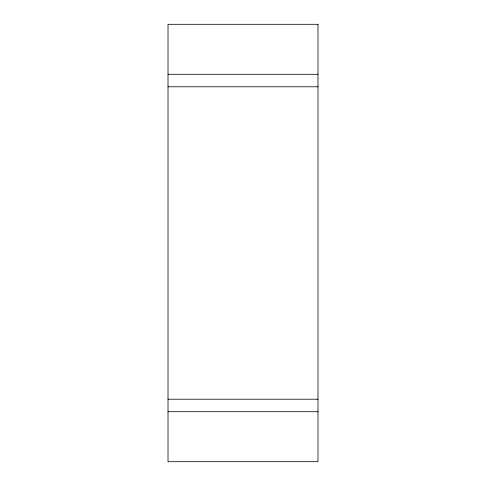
<?xml version="1.0" encoding="UTF-8"?>
<svg xmlns="http://www.w3.org/2000/svg" width="486" height="486" viewBox="0 0 486 486"><rect width="100%" height="100%" fill="white"/><g stroke="black" fill="none" stroke-linecap="round" stroke-linejoin="round"><path stroke-width="0.73" d="M168.016 74.291L317.984 74.291M168.016 86.787L317.984 86.787M168.016 399.213L317.984 399.213M168.016 411.709L317.984 411.709M317.984 24.3L168.016 24.3L168.016 461.7L317.984 461.7L317.984 24.3"/></g></svg>
